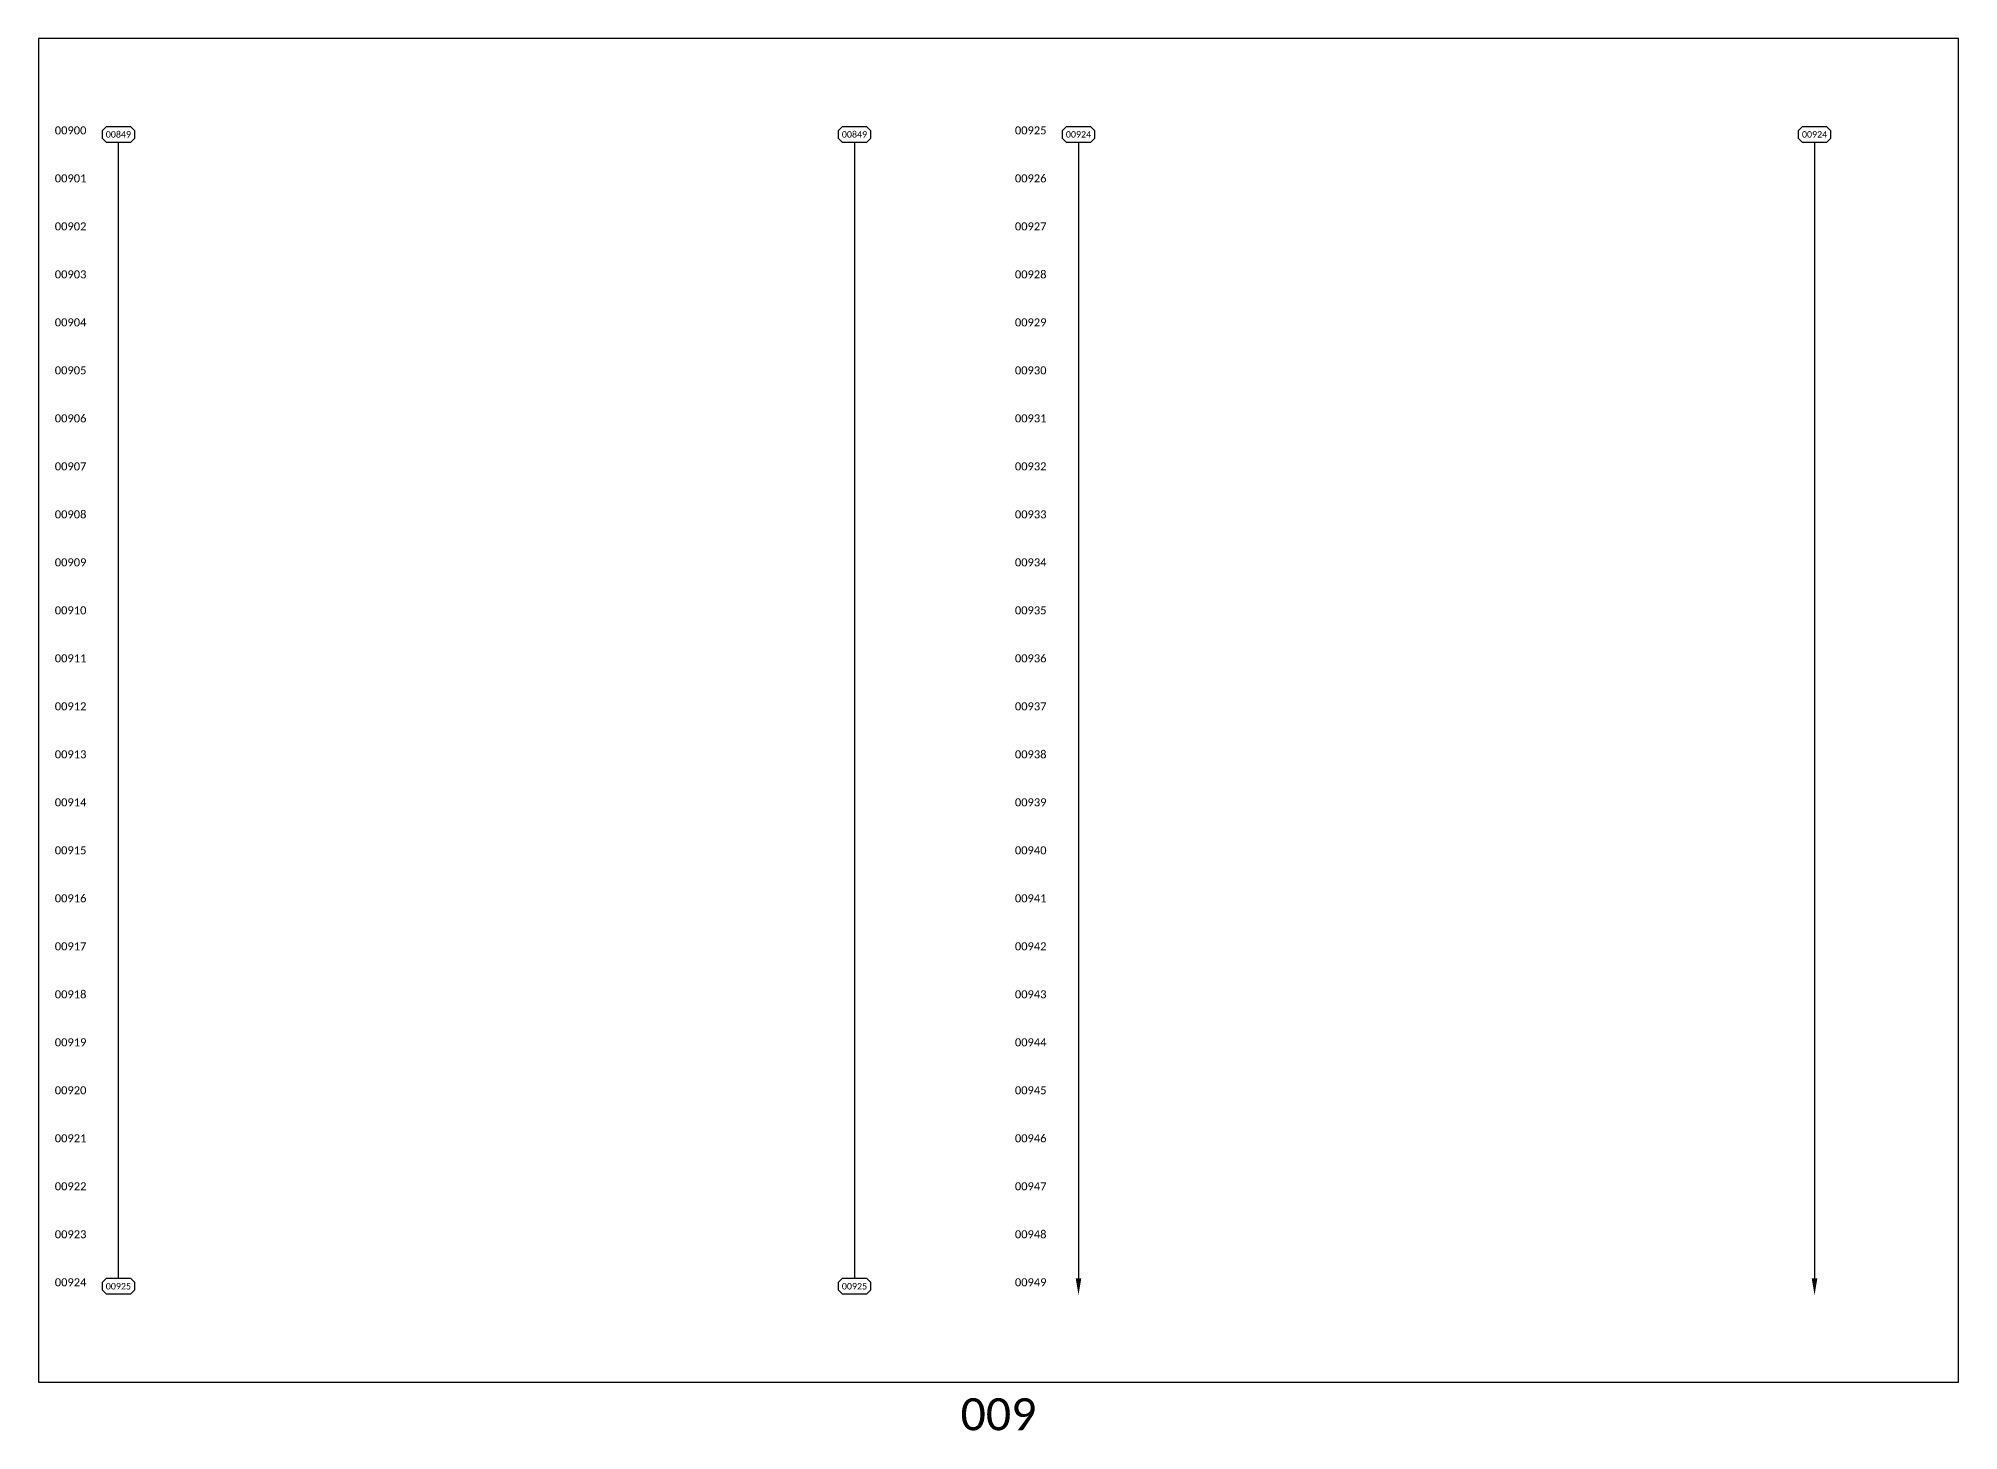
# Model space of a CAD drawing. Header units: inches. Extents: x 0 to 316, y -1 to 150.
# Drawn here: x 279 to 309, y -0.76 to 21 of the extents above; entities that cross this region are included whole.
import ezdxf
from ezdxf.enums import TextEntityAlignment as Align

# ---------------------------------------------------------------- set-up
doc = ezdxf.new("R2010")
doc.units = ezdxf.units.IN
doc.header["$MEASUREMENT"] = 0
doc.styles.add('Calibri', font='calibri.ttf')

# ---------------------------------------------------------------- blocks, each defined once
blk = doc.blocks.new('ARROW')
at = {"color": 2, "linetype": 'Continuous'}
blk.add_solid([(-0.525, 0.0875), (-0.525, -0.0875), (0, 0)], dxfattribs=at)
blk = doc.blocks.new('REF')
at = {"color": 2}
for p, q in [((0, 0.062), (0.062, 0.125)), ((0, -0.062), (0, 0.062)), ((0.062, 0.125), (0.438, 0.125)), ((0.438, 0.125), (0.5, 0.062)), ((0.5, 0.062), (0.5, -0.062)), ((0.062, -0.125), (0, -0.062)), ((0.438, -0.125), (0.062, -0.125)), ((0.5, -0.062), (0.438, -0.125))]:
    blk.add_line(p, q, dxfattribs=at)
at = {"color": 3, "style": 'Calibri'}
blk.add_attdef('XXXXX', text='', height=0.1, dxfattribs=at).set_placement((0.25, -0.05), align=Align.CENTER)

msp = doc.modelspace()

# ---------------------------------------------------------------- linework, layer by layer
at = {"color": 1, "linetype": 'Continuous'}
msp.add_line((280.25, 1.625), (280.25, 19.375), dxfattribs=at)
at = {"color": 7}
for p, q in [((291.75, 19.375), (291.74904, 1.625)), ((306.74904, 19.375), (306.74904, 1.625))]:
    msp.add_line(p, q, dxfattribs=at)
at = {"color": 1}
msp.add_line((295.25, 19.375), (295.25, 1.625), dxfattribs=at)
at = {"ltscale": 0.25}
msp.add_lwpolyline([(279, 0), (309, 0), (309, 21), (279, 21)], close=True, dxfattribs=at)

# ---------------------------------------------------------------- block references
for p, values in [((280, 19.5), {'XXXXX': '00849'}), ((291.5, 19.5), {'XXXXX': '00849'}), ((295, 19.5), {'XXXXX': '00924'}), ((306.5, 19.5), {'XXXXX': '00924'}), ((280, 1.5), {'XXXXX': '00925'}), ((291.5, 1.5), {'XXXXX': '00925'})]:
    msp.add_blockref('REF', p).add_auto_attribs(values)
at = {"xscale": -0.5, "yscale": 0.5, "zscale": 0.5, "rotation": 90}
for p in [(295.25, 1.3625), (306.74904, 1.3625)]:
    msp.add_blockref('ARROW', p, dxfattribs=at)

# ---------------------------------------------------------------- texts
at = {"style": 'Calibri'}
for s, p in [('00900', (279.75, 19.5)), ('00925', (294.75, 19.5)), ('00901', (279.75, 18.75)), ('00926', (294.75, 18.75)), ('00902', (279.75, 18)), ('00927', (294.75, 18)), ('00903', (279.75, 17.25)), ('00928', (294.75, 17.25)), ('00904', (279.75, 16.5)), ('00929', (294.75, 16.5)), ('00905', (279.75, 15.75)), ('00930', (294.75, 15.75)), ('00906', (279.75, 15)), ('00931', (294.75, 15)), ('00907', (279.75, 14.25)), ('00932', (294.75, 14.25)), ('00908', (279.75, 13.5)), ('00933', (294.75, 13.5)), ('00909', (279.75, 12.75)), ('00934', (294.75, 12.75)), ('00910', (279.75, 12)), ('00935', (294.75, 12)), ('00911', (279.75, 11.25)), ('00936', (294.75, 11.25)), ('00912', (279.75, 10.5)), ('00937', (294.75, 10.5)), ('00913', (279.75, 9.75)), ('00938', (294.75, 9.75)), ('00914', (279.75, 9)), ('00939', (294.75, 9)), ('00915', (279.75, 8.25)), ('00940', (294.75, 8.25)), ('00916', (279.75, 7.5)), ('00941', (294.75, 7.5)), ('00917', (279.75, 6.75)), ('00942', (294.75, 6.75)), ('00918', (279.75, 6)), ('00943', (294.75, 6)), ('00919', (279.75, 5.25)), ('00944', (294.75, 5.25)), ('00920', (279.75, 4.5)), ('00945', (294.75, 4.5)), ('00921', (279.75, 3.75)), ('00946', (294.75, 3.75)), ('00922', (279.75, 3)), ('00947', (294.75, 3)), ('00923', (279.75, 2.25)), ('00948', (294.75, 2.25)), ('00924', (279.75, 1.5)), ('00949', (294.75, 1.5))]:
    msp.add_text(s, height=0.125, dxfattribs=at).set_placement(p, align=Align.RIGHT)
msp.add_text('009', height=0.5, dxfattribs=at).set_placement((294, -0.5), align=Align.MIDDLE_CENTER)

doc.saveas('drawing.dxf')
